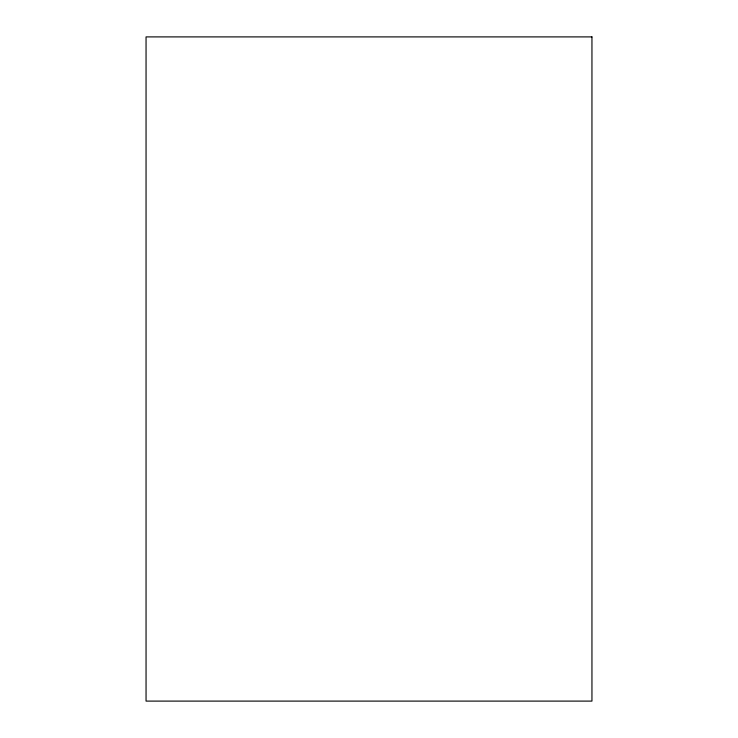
<?xml version="1.0" encoding="UTF-8"?>
<svg xmlns="http://www.w3.org/2000/svg" width="738" height="738" viewBox="0 0 738 738"><rect width="100%" height="100%" fill="white"/><g stroke="black" fill="none" stroke-linecap="round" stroke-linejoin="round"><path stroke-width="1.11" d="M591.95 36.9L146.05 36.9L146.05 701.1L591.95 701.1L591.95 36.9"/></g></svg>
